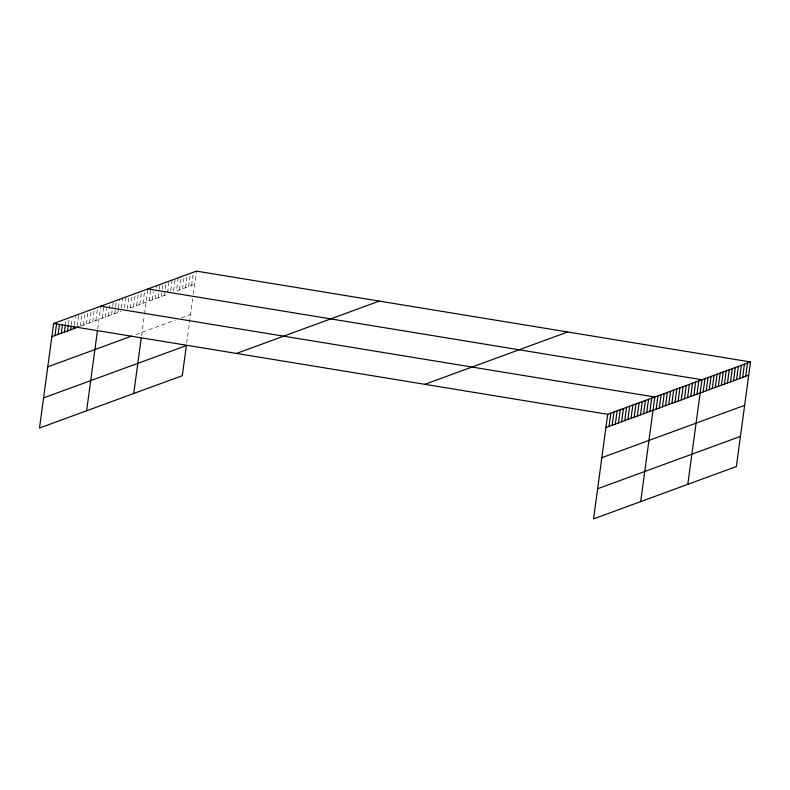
<?xml version="1.0" encoding="UTF-8"?>
<svg xmlns="http://www.w3.org/2000/svg" width="790" height="790" viewBox="0 0 790 790"><rect width="100%" height="100%" fill="white"/><g stroke="black" fill="none" stroke-linecap="round" stroke-linejoin="round"><path stroke-width="0.59" stroke-dasharray="3.95 2.96" d="M65.56 323.663L65.886 321.254M68.533 323.712L69.026 320.108M71.347 324.966L72.325 317.748M74.329 325.026L75.465 316.602M77.144 326.28L78.615 315.447M80.126 326.329L81.587 315.496M83.266 325.184L85.053 311.941M86.406 324.028L88.194 310.786M89.547 322.873L91.344 309.641M92.687 321.728L94.484 308.485M95.837 320.572L97.624 307.33M97.674 329.065L100.765 306.184M102.117 318.271L103.747 306.234M105.258 317.116L106.393 308.693M108.398 315.97L110.185 302.728M111.538 314.815L112.516 307.596M112.684 306.392L113.335 301.573M114.678 313.67L116.476 300.427M117.829 312.514L118.312 308.9M118.47 307.695L119.616 299.272M121.453 307.754L122.756 298.126M124.435 307.804L125.896 296.971M128.711 298.225L127.249 309.058L167.342 294.364L169.129 281.122M130.389 307.912L132.177 294.67M133.53 306.757L135.327 293.515M136.67 305.602L138.467 292.369M139.82 304.456L141.608 291.214M142.96 303.301L144.748 290.058M141.538 335.878L144.303 315.417M144.471 314.213L147.888 288.913M149.132 301.039L150.762 289.002M152.164 299.924L153.309 291.5M155.205 298.818L156.015 292.794M156.667 287.985L156.993 285.575M158.237 297.702L159.215 290.483M159.373 289.278L160.024 284.459M161.269 296.586L162.088 290.572M162.246 289.367L163.066 283.353M164.31 295.48L166.097 282.237M170.699 290.848L172.161 280.016M173.573 290.937L175.034 280.104M178.234 277.794L176.447 291.026L194.656 284.361M179.478 289.92L181.266 276.678M182.51 288.804L184.307 275.562M185.551 287.688L187.339 274.456M188.583 286.582L190.37 273.34M191.614 285.466L193.412 272.224M186.697 343.166L192.691 298.827M193.343 293.999L196.443 271.118M81.172 325.944L120.969 311.359M135.742 334.595L175.4 320.059M181.473 317.837L190.578 314.499"/><path stroke-width="1.19" d="M750.5 361.958L607.698 414.306L593.557 518.882L736.359 466.544L750.5 361.958L196.443 271.118L53.641 323.456L39.5 428.042L182.302 375.694L186.381 345.556L43.578 397.893M54.994 335.543L56.623 323.505M58.134 334.387L59.438 324.759M61.274 333.242L62.41 324.818M64.415 332.086L65.392 324.868M67.555 330.941L68.374 324.917M70.695 329.786L71.189 326.171M73.845 328.63L74.171 326.231M86.624 410.77L97.506 330.269M133.747 393.499L141.213 338.268M609.051 426.393L610.838 413.15M612.191 425.237L613.978 411.995M615.331 424.082L617.128 410.849M618.471 422.936L620.269 409.694M621.621 421.781L623.409 408.549M624.762 420.635L626.549 407.393M627.902 419.48L629.689 406.238M631.042 418.325L632.83 405.092M634.182 417.179L635.97 403.937M637.323 416.024L639.11 402.791M640.463 414.878L642.26 401.636M643.613 413.723L645.4 400.481M646.753 412.568L648.541 399.335M649.894 411.422L651.681 398.18M640.68 501.611L654.821 397.024L100.765 306.184M656.174 409.121L657.961 395.879M659.314 407.966L661.102 394.724M662.455 406.81L664.252 393.578M665.595 405.665L667.392 392.423M668.745 404.51L670.532 391.267M671.885 403.364L673.673 390.122M675.025 402.209L676.813 388.966M678.166 401.053L679.953 387.821M681.306 399.908L683.093 386.666M684.446 398.753L686.243 385.51M687.586 397.607L689.384 384.365M690.737 396.452L692.524 383.209M693.877 395.296L695.664 382.064M697.017 394.151L698.804 380.908M687.804 484.339L701.945 379.753L147.888 288.913M703.189 391.889L704.986 378.647M706.23 390.774L708.018 377.531M709.262 389.658L711.049 376.425M712.294 388.552L714.081 375.309M715.325 387.436L717.123 374.193M718.367 386.32L720.154 373.087M721.398 385.214L723.186 371.972M724.43 384.098L726.227 370.856M727.471 382.992L729.259 369.75M730.503 381.876L732.29 368.634M733.535 380.76L735.332 367.528M736.576 379.654L738.364 366.412M739.608 378.538L741.395 365.296M742.639 377.423L744.427 364.19M745.671 376.317L747.468 363.074M51.854 336.698L79.079 326.714M47.775 366.837L131.555 336.135M236.477 353.436L379.279 301.099M424.862 384.325L567.664 331.988M605.91 427.538L748.713 375.201M601.832 457.687L744.634 405.349M597.635 488.743L740.437 436.406M53.641 323.456L607.698 414.306"/></g></svg>
